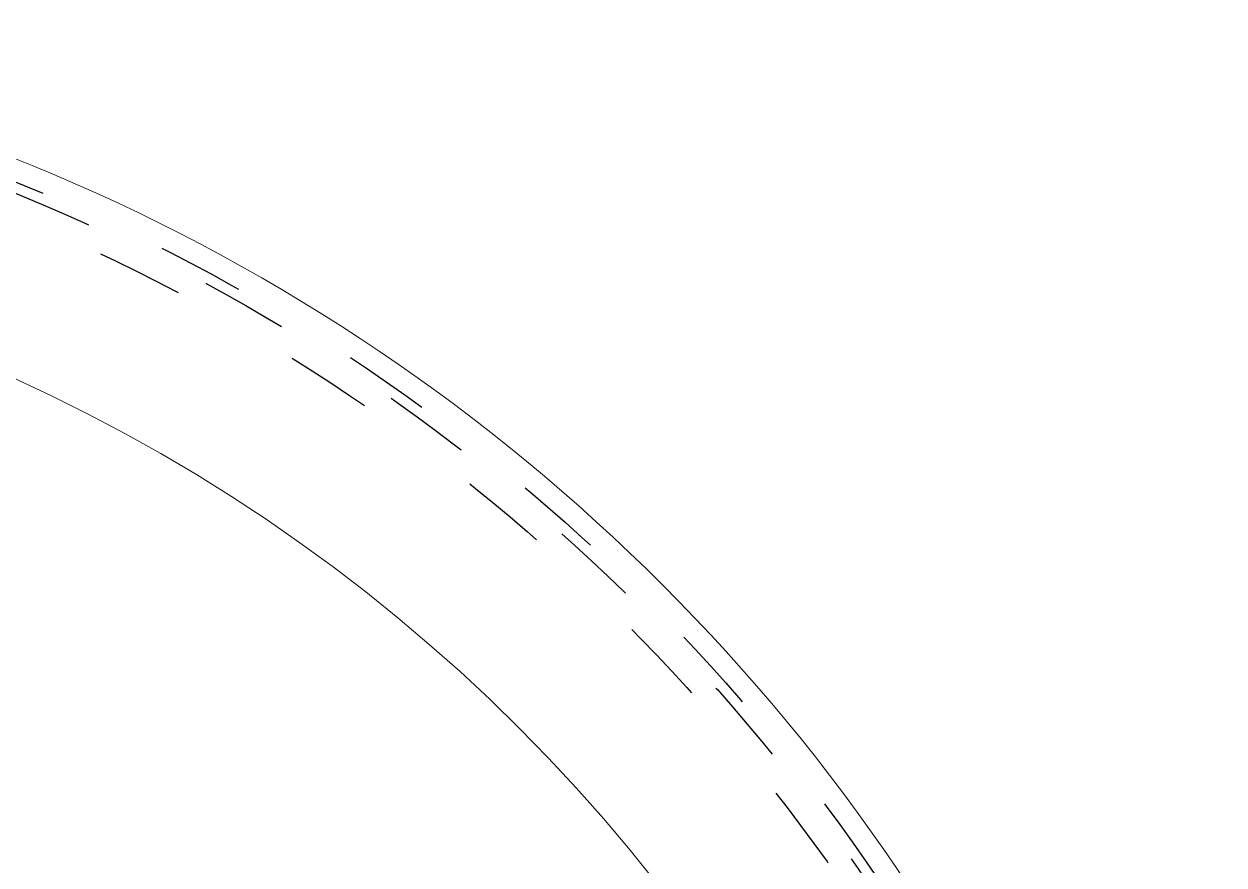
# Model space of a CAD drawing. Header units: millimetres. Extents: x 89051 to 218395, y -330386 to -125649.
# Drawn here: x 90570.7 to 90739.5, y -128332.7 to -128214.4 of the extents above; entities that cross this region are included whole.
import ezdxf

# ---------------------------------------------------------------- set-up
doc = ezdxf.new("R2010")
doc.units = ezdxf.units.MM
doc.header["$LTSCALE"] = 13
for name, pattern in [('1 实线', [0]), ('ACAD_ISO03W100', [1.18, 0.47, -0.71]), ('CENTER', [50.8, 31.75, -6.35, 6.35, -6.35])]:
    doc.linetypes.add(name, pattern=pattern)
doc.layers.get('0').update_dxf_attribs({"color": 1, "linetype": 'CENTER'})
doc.layers.add('粗实线', color=4, linetype='Continuous')

msp = doc.modelspace()

# ---------------------------------------------------------------- linework, layer by layer
at = {"color": 7, "linetype": '1 实线', "lineweight": 0}
for radius in [269.5, 241]:
    msp.add_circle((90470.03, -128483.88), radius, dxfattribs=at)
at = {"layer": '粗实线', "color": 2, "linetype": 'ACAD_ISO03W100', "ltscale": 2}
for radius in [266.5, 265, 262]:
    msp.add_circle((90470.03, -128483.88), radius, dxfattribs=at)

doc.saveas('drawing.dxf')
